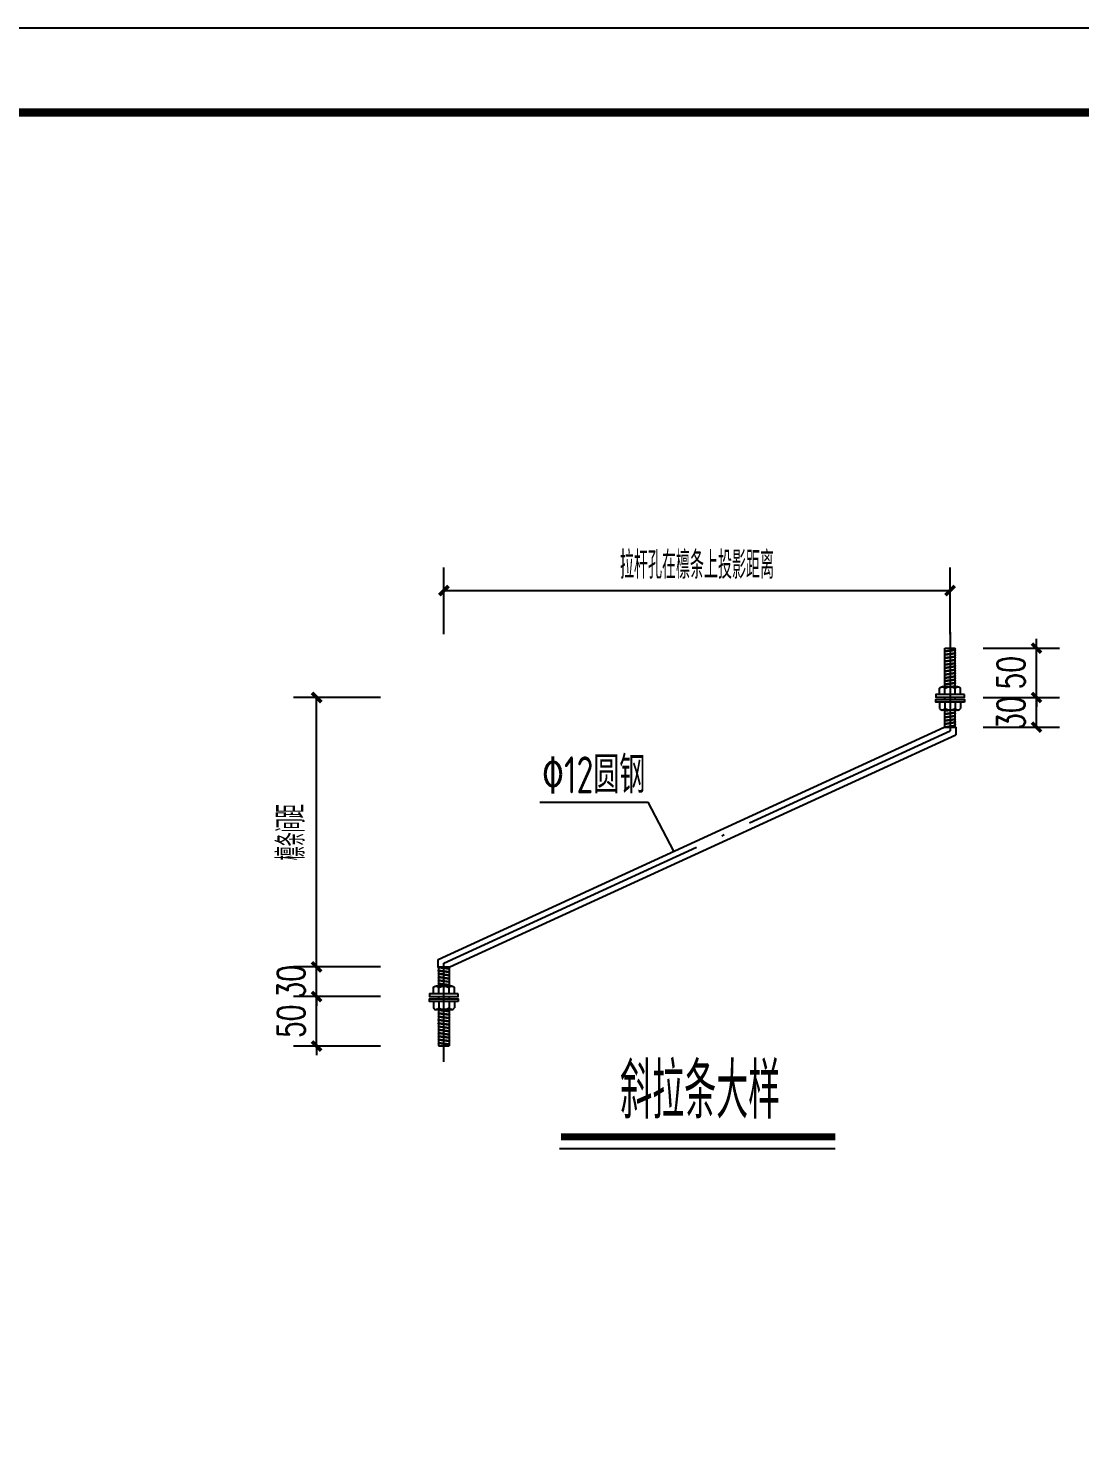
# Model space of a CAD drawing. Extents: x -17471 to 313636, y -71590 to 757901.
# Drawn here: x 247850 to 260340, y 741077 to 757901 of the extents above; entities that cross this region are included whole.
import ezdxf
from ezdxf.enums import TextEntityAlignment as Align

# ---------------------------------------------------------------- set-up
doc = ezdxf.new("R2010")
doc.units = 0
doc.header["$LTSCALE"] = 1000
doc.header["$MEASUREMENT"] = 0
doc.linetypes.add('ACAD_ISO10W100', pattern=[18, 12, -3, 0, -3])
doc.linetypes.add('DOTE', pattern=[2.42, 2, -0.2, 0.02, -0.2])
for name, color, linetype in [('11', 3, 'Continuous'), ('DOTE', 1, 'Continuous'), ('LT', 40, 'Continuous'), ('PUB_DIM', 3, 'Continuous'), ('PUB_TITLE', 4, 'Continuous'), ('THICK', 6, 'Continuous'), ('支撑', 4, 'Continuous'), ('标注', 7, 'Continuous'), ('轴线', 3, 'ACAD_ISO10W100')]:
    doc.layers.add(name, color=color, linetype=linetype)
doc.layers.add('TEXT', color=7, linetype='Continuous', lineweight=13)
doc.styles.add('_TCH_DIM_T3', font='SIMPLEX', dxfattribs={"width": 0.705882, "bigfont": 'GBCBIG'})
doc.styles.get("Standard").update_dxf_attribs({"font": 'gbenor.shx', "bigfont": 'gbcbig.shx'})
doc.styles.add('TSSD_REIN', font='Tssdeng.shx', dxfattribs={"width": 0.7, "bigfont": 'hztxt.shx'})
doc.dimstyles.new('_TCH_ARCH&&100', dxfattribs={"dimtxt": 297.5, "dimasz": 100, "dimexe": 250, "dimexo": 300, "dimgap": 126.25, "dimtad": 1, "dimdec": 0, "dimzin": 0, "dimdsep": 46, "dimtxsty": '_TCH_DIM_T3', "dimblk": 'ARCHTICK', "dimcen": 0.09, "dimclrt": 7, "dimazin": 2, "dimtfac": 1, "dimtdec": 0, "dimtix": 1, "dimtmove": 2, "dimatfit": 3, "dimfxl": 0, "dimtolj": 1, "dimtzin": 0, "dimarcsym": 0})

# ---------------------------------------------------------------- blocks, each defined once
blk = doc.blocks.new('A$C0B074880')
at = {"layer": '支撑', "linetype": 'Continuous'}
for p, q in [((0, 205), (0, 85)), ((0, 199), (193, 199)), ((300, 199), (323, 199)), ((430, 199), (800, 199)), ((800, 199), (800, 92)), ((0, 92), (193, 92)), ((300, 92), (323, 92)), ((430, 92), (800, 92))]:
    blk.add_line(p, q, dxfattribs=at)
for points in [[(273, 0), (273, 291), (300, 291), (300, 0), (273, 0)], [(350, 0), (350, 291), (323, 291), (323, 0), (350, 0)], [(193, 66), (193, 225)], [(273, 251), (209, 251)], [(273, 198), (209, 198)], [(350, 251), (414, 251)], [(350, 198), (414, 198)], [(430, 66), (430, 225)], [(273, 93), (209, 93)], [(273, 40), (209, 40)], [(350, 93), (414, 93)], [(350, 40), (414, 40)]]:
    blk.add_lwpolyline(points, dxfattribs=at)
for points in [[(209, 251, 0.607359), (209, 198, 0.607359)], [(209, 198, 0.303653), (209, 93, 0.303653)], [(414, 251, -0.607359), (414, 198, -0.607359)], [(414, 198, -0.303653), (414, 93, -0.303653)], [(209, 93, 0.607359), (209, 40, 0.607359)], [(414, 93, -0.607359), (414, 40, -0.607359)]]:
    blk.add_lwpolyline(points, format="xyb", dxfattribs=at)
at = {"layer": '标注', "linetype": 'Continuous'}
for p, q in [((4, 199), (0, 205)), ((0, 205), (17, 85)), ((0, 181), (12, 92)), ((4, 199), (19, 92)), ((31, 199), (33, 205)), ((31, 199), (46, 92)), ((38, 199), (33, 205)), ((33, 205), (50, 85)), ((38, 199), (52, 92)), ((64, 199), (67, 205)), ((64, 199), (79, 92)), ((71, 199), (67, 205)), ((67, 205), (83, 85)), ((71, 199), (86, 92)), ((98, 199), (100, 205)), ((98, 199), (112, 92)), ((104, 199), (100, 205)), ((100, 205), (117, 85)), ((104, 199), (119, 92)), ((131, 199), (133, 205)), ((131, 199), (146, 92)), ((133, 205), (150, 85)), ((138, 199), (133, 205)), ((138, 199), (152, 92)), ((164, 199), (167, 205)), ((164, 199), (179, 92)), ((167, 205), (183, 85)), ((171, 199), (167, 205)), ((171, 199), (186, 92)), ((431, 199), (433, 205)), ((431, 199), (446, 92)), ((438, 199), (433, 205)), ((433, 205), (450, 85)), ((438, 199), (452, 92)), ((464, 199), (467, 205)), ((464, 199), (479, 92)), ((471, 199), (467, 205)), ((467, 205), (483, 85)), ((471, 199), (486, 92)), ((498, 199), (500, 205)), ((498, 199), (512, 92)), ((504, 199), (500, 205)), ((500, 205), (517, 85)), ((504, 199), (519, 92)), ((531, 199), (533, 205)), ((531, 199), (546, 92)), ((538, 199), (533, 205)), ((533, 205), (550, 85)), ((538, 199), (552, 92)), ((564, 199), (567, 205)), ((564, 199), (579, 92)), ((571, 199), (567, 205)), ((567, 205), (583, 85)), ((571, 199), (586, 92)), ((598, 199), (600, 205)), ((598, 199), (612, 92)), ((604, 199), (600, 205)), ((600, 205), (617, 85)), ((604, 199), (619, 92)), ((631, 199), (633, 205)), ((631, 199), (646, 92)), ((638, 199), (633, 205)), ((633, 205), (650, 85)), ((638, 199), (652, 92)), ((664, 199), (667, 205)), ((664, 199), (679, 92)), ((671, 199), (667, 205)), ((667, 205), (683, 85)), ((671, 199), (686, 92)), ((698, 199), (700, 205)), ((698, 199), (712, 92)), ((704, 199), (700, 205)), ((700, 205), (717, 85)), ((704, 199), (719, 92)), ((731, 199), (733, 205)), ((731, 199), (746, 92)), ((738, 199), (733, 205)), ((733, 205), (750, 85)), ((738, 199), (752, 92)), ((764, 199), (767, 205)), ((764, 199), (779, 92)), ((771, 199), (767, 205)), ((767, 205), (783, 85)), ((771, 199), (786, 92)), ((12, 92), (17, 85)), ((17, 85), (19, 92)), ((46, 92), (50, 85)), ((50, 85), (52, 92)), ((79, 92), (83, 85)), ((83, 85), (86, 92)), ((112, 92), (117, 85)), ((117, 85), (119, 92)), ((146, 92), (150, 85)), ((150, 85), (152, 92)), ((179, 92), (183, 85)), ((183, 85), (186, 92)), ((446, 92), (450, 85)), ((450, 85), (452, 92)), ((479, 92), (483, 85)), ((483, 85), (486, 92)), ((512, 92), (517, 85)), ((517, 85), (519, 92)), ((546, 92), (550, 85)), ((550, 85), (552, 92)), ((579, 92), (583, 85)), ((583, 85), (586, 92)), ((612, 92), (617, 85)), ((617, 85), (619, 92)), ((646, 92), (650, 85)), ((650, 85), (652, 92)), ((679, 92), (683, 85)), ((683, 85), (686, 92)), ((712, 92), (717, 85)), ((717, 85), (719, 92)), ((746, 92), (750, 85)), ((750, 85), (752, 92)), ((779, 92), (783, 85)), ((783, 85), (786, 92))]:
    blk.add_line(p, q, dxfattribs=at)
blk = doc.blocks.new('_ArchTick')
at = {"color": 0, "linetype": 'ByBlock', "const_width": 0.4}
blk.add_lwpolyline([(-0.5, -0.5), (0.5, 0.5)], dxfattribs=at)
blk = doc.blocks.new('*D3161')
at = {"layer": 'Defpoints', "color": 0, "transparency": 16777216}
for p in [(8545046, -2275033), (8546037, -2275033), (8546037, -2275567)]:
    blk.add_point(p, dxfattribs=at)
at = {"layer": 'PUB_DIM', "color": 0, "lineweight": -2, "transparency": 16777216}
for p, q in [((8545737, -2275033), (8544796, -2275033)), ((8545046, -2275033), (8545046, -2274933)), ((8545046, -2275567), (8545046, -2275033)), ((8545737, -2275567), (8544796, -2275567)), ((8545046, -2275567), (8545046, -2275667))]:
    blk.add_line(p, q, dxfattribs=at)
at = {"layer": 'PUB_DIM', "color": 0, "lineweight": -2, "transparency": 16777216, "xscale": 100, "yscale": 100, "zscale": 100}
for p, rotation in [((8545046, -2275033), 270), ((8545046, -2275567), 90)]:
    blk.add_blockref('_ArchTick', p, dxfattribs=dict(at, rotation=rotation))
at = {"layer": 'PUB_DIM', "color": 7, "transparency": 16777216, "insert": (8544771, -2275300), "char_height": 297.5, "attachment_point": 5, "rotation": 90, "style": '_TCH_DIM_T3'}
blk.add_mtext('\\A1;50', dxfattribs=at)
blk = doc.blocks.new('*D3162')
at = {"layer": 'Defpoints', "color": 0, "transparency": 16777216}
for p in [(8545046, -2274713), (8546037, -2274713), (8546037, -2275033)]:
    blk.add_point(p, dxfattribs=at)
at = {"layer": 'PUB_DIM', "color": 0, "lineweight": -2, "transparency": 16777216}
for p, q in [((8545737, -2274713), (8544796, -2274713)), ((8545046, -2274713), (8545046, -2274613)), ((8545046, -2275033), (8545046, -2274713)), ((8545737, -2275033), (8544796, -2275033)), ((8545046, -2275033), (8545046, -2275133))]:
    blk.add_line(p, q, dxfattribs=at)
at = {"layer": 'PUB_DIM', "color": 0, "lineweight": -2, "transparency": 16777216, "xscale": 100, "yscale": 100, "zscale": 100}
for p, rotation in [((8545046, -2274713), 270), ((8545046, -2275033), 90)]:
    blk.add_blockref('_ArchTick', p, dxfattribs=dict(at, rotation=rotation))
at = {"layer": 'PUB_DIM', "color": 7, "transparency": 16777216, "insert": (8544771, -2274873), "char_height": 297.5, "attachment_point": 5, "rotation": 90, "style": '_TCH_DIM_T3'}
blk.add_mtext('\\A1;30', dxfattribs=at)
blk = doc.blocks.new('*D3163')
at = {"layer": 'Defpoints', "color": 0, "transparency": 16777216}
for p in [(8545046, -2271804), (8546037, -2271804), (8546037, -2274713)]:
    blk.add_point(p, dxfattribs=at)
at = {"layer": 'PUB_DIM', "color": 0, "lineweight": -2, "transparency": 16777216}
for p, q in [((8545737, -2271804), (8544796, -2271804)), ((8545046, -2274713), (8545046, -2271804)), ((8545737, -2274713), (8544796, -2274713))]:
    blk.add_line(p, q, dxfattribs=at)
at = {"layer": 'PUB_DIM', "color": 0, "lineweight": -2, "transparency": 16777216, "xscale": 100, "yscale": 100, "zscale": 100}
for p, rotation in [((8545046, -2271804), 90), ((8545046, -2274713), 270)]:
    blk.add_blockref('_ArchTick', p, dxfattribs=dict(at, rotation=rotation))
at = {"layer": 'PUB_DIM', "color": 7, "transparency": 16777216, "insert": (8544770, -2273259), "char_height": 297.5, "attachment_point": 5, "rotation": 90, "style": '_TCH_DIM_T3'}
blk.add_mtext('\\A1;檩条间距', dxfattribs=at)
blk = doc.blocks.new('*D3164')
at = {"layer": 'Defpoints', "color": 0, "transparency": 16777216}
for p in [(8551944, -2271271), (8552820, -2271271), (8551944, -2271804)]:
    blk.add_point(p, dxfattribs=at)
at = {"layer": 'PUB_DIM', "color": 0, "lineweight": -2, "transparency": 16777216}
for p, q in [((8552820, -2271271), (8552820, -2271171)), ((8552244, -2271271), (8553070, -2271271)), ((8552820, -2271804), (8552820, -2271271)), ((8552244, -2271804), (8553070, -2271804)), ((8552820, -2271804), (8552820, -2271904))]:
    blk.add_line(p, q, dxfattribs=at)
at = {"layer": 'PUB_DIM', "color": 0, "lineweight": -2, "transparency": 16777216, "xscale": 100, "yscale": 100, "zscale": 100}
for p, rotation in [((8552820, -2271271), 270), ((8552820, -2271804), 90)]:
    blk.add_blockref('_ArchTick', p, dxfattribs=dict(at, rotation=rotation))
at = {"layer": 'PUB_DIM', "color": 7, "transparency": 16777216, "insert": (8552545, -2271537), "char_height": 297.5, "attachment_point": 5, "rotation": 90, "style": '_TCH_DIM_T3'}
blk.add_mtext('\\A1;50', dxfattribs=at)
blk = doc.blocks.new('*D3165')
at = {"layer": 'Defpoints', "color": 0, "transparency": 16777216}
for p in [(8551944, -2271804), (8552820, -2271804), (8551944, -2272124)]:
    blk.add_point(p, dxfattribs=at)
at = {"layer": 'PUB_DIM', "color": 0, "lineweight": -2, "transparency": 16777216}
for p, q in [((8552244, -2271804), (8553070, -2271804)), ((8552820, -2272124), (8552820, -2271804)), ((8552244, -2272124), (8553070, -2272124))]:
    blk.add_line(p, q, dxfattribs=at)
at = {"layer": 'PUB_DIM', "color": 0, "lineweight": -2, "transparency": 16777216, "xscale": 100, "yscale": 100, "zscale": 100}
for p, rotation in [((8552820, -2271804), 90), ((8552820, -2272124), 270)]:
    blk.add_blockref('_ArchTick', p, dxfattribs=dict(at, rotation=rotation))
at = {"layer": 'PUB_DIM', "color": 7, "transparency": 16777216, "insert": (8552545, -2271972), "char_height": 297.5, "attachment_point": 5, "rotation": 90, "style": '_TCH_DIM_T3'}
blk.add_mtext('\\A1;30', dxfattribs=at)
blk = doc.blocks.new('*D3166')
at = {"layer": 'Defpoints', "color": 0, "transparency": 16777216}
for p in [(8551887, -2270650), (8546421, -2271419), (8551887, -2271419)]:
    blk.add_point(p, dxfattribs=at)
at = {"layer": 'PUB_DIM', "color": 0, "lineweight": -2, "transparency": 16777216}
for p, q in [((8546421, -2271119), (8546421, -2270400)), ((8551887, -2271119), (8551887, -2270400)), ((8546421, -2270650), (8551887, -2270650))]:
    blk.add_line(p, q, dxfattribs=at)
at = {"layer": 'PUB_DIM', "color": 0, "lineweight": -2, "transparency": 16777216, "xscale": 100, "yscale": 100, "zscale": 100, "rotation": 180}
blk.add_blockref('_ArchTick', (8546421, -2270650), dxfattribs=at)
at = {"layer": 'PUB_DIM', "color": 0, "lineweight": -2, "transparency": 16777216, "xscale": 100, "yscale": 100, "zscale": 100}
blk.add_blockref('_ArchTick', (8551887, -2270650), dxfattribs=at)
at = {"layer": 'PUB_DIM', "color": 7, "transparency": 16777216, "insert": (8549154, -2270374), "char_height": 297.5, "attachment_point": 5, "style": '_TCH_DIM_T3'}
blk.add_mtext('\\A1;拉杆孔在檩条上投影距离', dxfattribs=at)
blk = doc.blocks.new('4f')
at = {"layer": '11', "color": 7}
blk.add_line((8547668.7, -2276671.7), (8550646.8, -2276671.7), dxfattribs=at)
at = {"layer": 'DOTE', "color": 8, "linetype": 'DOTE', "ltscale": 1.5}
blk.add_line((8546421.2, -2274672.3), (8551886.6, -2272165.2), dxfattribs=at)
at = {"layer": 'PUB_DIM'}
for p in [(8547455.2, -2272935.3), (8548905.5, -2273462.3)]:
    blk.add_line(p, (8548627.9, -2272935.3), dxfattribs=at)
at = {"layer": 'THICK', "linetype": 'Continuous', "const_width": 75}
blk.add_lwpolyline([(8547685.7, -2276546.2), (8550646.8, -2276546.2)], dxfattribs=at)
at = {"layer": '支撑', "linetype": 'Continuous'}
for p, q in [((8551829.7, -2271687.2), (8551829.7, -2271270.8)), ((8551829.7, -2271270.8), (8551943.5, -2271270.8)), ((8551943.5, -2271687.2), (8551943.5, -2271270.8)), ((8551829.7, -2271825.5), (8551829.7, -2271800.9)), ((8551943.5, -2271825.5), (8551943.5, -2271800.9)), ((8551829.7, -2272124.1), (8551829.7, -2271939.3)), ((8551943.5, -2272124.1), (8551943.5, -2271939.3)), ((8546357.2, -2274631.2), (8551822.6, -2272124.1)), ((8551822.6, -2272124.1), (8551950.6, -2272124.1)), ((8551950.6, -2272124.1), (8551950.6, -2272206.3)), ((8546485.2, -2274713.3), (8551950.6, -2272206.3)), ((8546357.2, -2274713.3), (8546357.2, -2274631.2))]:
    blk.add_line(p, q, dxfattribs=at)
for points in [[(8552041.8, -2271772.5), (8551731.5, -2271772.5), (8551731.5, -2271800.9), (8552041.8, -2271800.9), (8552041.8, -2271772.5)], [(8552041.8, -2271853.9), (8551731.5, -2271853.9), (8551731.5, -2271825.5), (8552041.8, -2271825.5), (8552041.8, -2271853.9)], [(8551774.2, -2271772.5), (8551774.2, -2271704.2)], [(8551971, -2271687.2), (8551802.3, -2271687.2)], [(8551830.4, -2271772.5), (8551830.4, -2271704.2)], [(8551942.9, -2271772.5), (8551942.9, -2271704.2)], [(8551999.1, -2271772.5), (8551999.1, -2271704.2)], [(8551774.2, -2271853.9), (8551774.2, -2271922.2)], [(8551971, -2271939.3), (8551802.3, -2271939.3)], [(8551830.4, -2271853.9), (8551830.4, -2271922.2)], [(8551942.9, -2271853.9), (8551942.9, -2271922.2)], [(8551999.1, -2271853.9), (8551999.1, -2271922.2)]]:
    blk.add_lwpolyline(points, dxfattribs=at)
for points in [[(8551774.2, -2271704.2, -0.607359), (8551830.4, -2271704.2, -0.607359)], [(8551830.4, -2271704.3, -0.3036534), (8551942.9, -2271704.3, -0.3036534)], [(8551942.9, -2271704.2, -0.607359), (8551999.1, -2271704.2, -0.607359)], [(8551774.2, -2271922.2, 0.607359), (8551830.4, -2271922.2, 0.607359)], [(8551830.4, -2271922.2, 0.3036534), (8551942.9, -2271922.2, 0.3036534)], [(8551942.9, -2271922.2, 0.607359), (8551999.1, -2271922.2, 0.607359)]]:
    blk.add_lwpolyline(points, format="xyb", dxfattribs=at)
at = {"layer": '标注', "linetype": 'Continuous'}
for p, q in [((8551822.6, -2271306.4), (8551950.6, -2271288.6)), ((8551829.7, -2271301.8), (8551822.6, -2271306.4)), ((8551829.7, -2271309), (8551822.6, -2271306.4)), ((8551822.6, -2271341.9), (8551950.6, -2271324.1)), ((8551829.7, -2271337.3), (8551822.6, -2271341.9)), ((8551829.7, -2271344.5), (8551822.6, -2271341.9)), ((8551822.6, -2271377.5), (8551950.6, -2271359.7)), ((8551829.7, -2271372.9), (8551822.6, -2271377.5)), ((8551829.7, -2271301.8), (8551943.5, -2271286)), ((8551829.7, -2271309), (8551943.5, -2271293.2)), ((8551829.7, -2271337.3), (8551943.5, -2271321.5)), ((8551829.7, -2271344.5), (8551943.5, -2271328.7)), ((8551829.7, -2271372.9), (8551943.5, -2271357.1)), ((8551829.7, -2271380.1), (8551943.5, -2271364.3)), ((8551950.6, -2271288.6), (8551943.5, -2271286)), ((8551943.5, -2271293.2), (8551950.6, -2271288.6)), ((8551950.6, -2271324.1), (8551943.5, -2271321.5)), ((8551943.5, -2271328.7), (8551950.6, -2271324.1)), ((8551950.6, -2271359.7), (8551943.5, -2271357.1)), ((8551943.5, -2271364.3), (8551950.6, -2271359.7)), ((8551829.7, -2271380.1), (8551822.6, -2271377.5)), ((8551822.6, -2271413), (8551950.6, -2271395.3)), ((8551829.7, -2271408.5), (8551822.6, -2271413)), ((8551829.7, -2271415.6), (8551822.6, -2271413)), ((8551822.6, -2271448.6), (8551950.6, -2271430.8)), ((8551829.7, -2271444), (8551822.6, -2271448.6)), ((8551829.7, -2271451.2), (8551822.6, -2271448.6)), ((8551822.6, -2271484.1), (8551950.6, -2271466.4)), ((8551829.7, -2271479.6), (8551822.6, -2271484.1)), ((8551829.7, -2271486.7), (8551822.6, -2271484.1)), ((8551822.6, -2271519.7), (8551950.6, -2271501.9)), ((8551829.7, -2271515.1), (8551822.6, -2271519.7)), ((8551829.7, -2271522.3), (8551822.6, -2271519.7)), ((8551829.7, -2271408.5), (8551943.5, -2271392.7)), ((8551829.7, -2271415.6), (8551943.5, -2271399.8)), ((8551829.7, -2271444), (8551943.5, -2271428.2)), ((8551829.7, -2271451.2), (8551943.5, -2271435.4)), ((8551829.7, -2271479.6), (8551943.5, -2271463.8)), ((8551829.7, -2271486.7), (8551943.5, -2271470.9)), ((8551829.7, -2271515.1), (8551943.5, -2271499.3)), ((8551829.7, -2271522.3), (8551943.5, -2271506.5)), ((8551950.6, -2271395.3), (8551943.5, -2271392.7)), ((8551943.5, -2271399.8), (8551950.6, -2271395.3)), ((8551950.6, -2271430.8), (8551943.5, -2271428.2)), ((8551943.5, -2271435.4), (8551950.6, -2271430.8)), ((8551950.6, -2271466.4), (8551943.5, -2271463.8)), ((8551943.5, -2271470.9), (8551950.6, -2271466.4)), ((8551950.6, -2271501.9), (8551943.5, -2271499.3)), ((8551943.5, -2271506.5), (8551950.6, -2271501.9)), ((8551822.6, -2271555.3), (8551950.6, -2271537.5)), ((8551829.7, -2271550.7), (8551822.6, -2271555.3)), ((8551829.7, -2271557.9), (8551822.6, -2271555.3)), ((8551822.6, -2271590.8), (8551950.6, -2271573)), ((8551829.7, -2271586.2), (8551822.6, -2271590.8)), ((8551829.7, -2271593.4), (8551822.6, -2271590.8)), ((8551822.6, -2271626.4), (8551950.6, -2271608.6)), ((8551829.7, -2271621.8), (8551822.6, -2271626.4)), ((8551829.7, -2271629), (8551822.6, -2271626.4)), ((8551822.6, -2271661.9), (8551950.6, -2271644.1)), ((8551829.7, -2271657.3), (8551822.6, -2271661.9)), ((8551829.7, -2271664.5), (8551822.6, -2271661.9)), ((8551829.7, -2271550.7), (8551943.5, -2271534.9)), ((8551829.7, -2271557.9), (8551943.5, -2271542.1)), ((8551829.7, -2271586.2), (8551943.5, -2271570.4)), ((8551829.7, -2271593.4), (8551943.5, -2271577.6)), ((8551829.7, -2271621.8), (8551943.5, -2271606)), ((8551829.7, -2271629), (8551943.5, -2271613.2)), ((8551829.7, -2271657.3), (8551943.5, -2271641.5)), ((8551829.7, -2271664.5), (8551943.5, -2271648.7)), ((8551871, -2271687.2), (8551943.5, -2271677.1)), ((8551950.6, -2271537.5), (8551943.5, -2271534.9)), ((8551943.5, -2271542.1), (8551950.6, -2271537.5)), ((8551950.6, -2271573), (8551943.5, -2271570.4)), ((8551943.5, -2271577.6), (8551950.6, -2271573)), ((8551950.6, -2271608.6), (8551943.5, -2271606)), ((8551943.5, -2271613.2), (8551950.6, -2271608.6)), ((8551950.6, -2271644.1), (8551943.5, -2271641.5)), ((8551943.5, -2271648.7), (8551950.6, -2271644.1)), ((8551950.6, -2271679.7), (8551943.5, -2271677.1)), ((8551896.9, -2271687.2), (8551950.6, -2271679.7)), ((8551922.7, -2271687.2), (8551943.5, -2271684.3)), ((8551943.5, -2271684.3), (8551950.6, -2271679.7)), ((8551822.6, -2271946.4), (8551873.8, -2271939.3)), ((8551829.7, -2271941.8), (8551822.6, -2271946.4)), ((8551829.7, -2271949), (8551822.6, -2271946.4)), ((8551822.6, -2271981.9), (8551950.6, -2271964.1)), ((8551829.7, -2271977.3), (8551822.6, -2271981.9)), ((8551829.7, -2271984.5), (8551822.6, -2271981.9)), ((8551829.7, -2271941.8), (8551848, -2271939.3)), ((8551829.7, -2271949), (8551899.7, -2271939.3)), ((8551829.7, -2271977.3), (8551943.5, -2271961.5)), ((8551829.7, -2271984.5), (8551943.5, -2271968.7)), ((8551950.6, -2271964.1), (8551943.5, -2271961.5)), ((8551943.5, -2271968.7), (8551950.6, -2271964.1)), ((8551822.6, -2272017.5), (8551950.6, -2271999.7)), ((8551829.7, -2272012.9), (8551822.6, -2272017.5)), ((8551829.7, -2272020.1), (8551822.6, -2272017.5)), ((8551822.6, -2272053), (8551950.6, -2272035.3)), ((8551829.7, -2272048.5), (8551822.6, -2272053)), ((8551829.7, -2272055.6), (8551822.6, -2272053)), ((8551822.6, -2272088.6), (8551950.6, -2272070.8)), ((8551829.7, -2272084), (8551822.6, -2272088.6)), ((8551829.7, -2272091.2), (8551822.6, -2272088.6)), ((8551829.7, -2272012.9), (8551943.5, -2271997.1)), ((8551829.7, -2272020.1), (8551943.5, -2272004.3)), ((8551829.7, -2272048.5), (8551943.5, -2272032.7)), ((8551829.7, -2272055.6), (8551943.5, -2272039.8)), ((8551829.7, -2272084), (8551943.5, -2272068.2)), ((8551829.7, -2272091.2), (8551943.5, -2272075.4)), ((8551829.7, -2272119.6), (8551943.5, -2272103.8)), ((8551829.7, -2272123.2), (8551950.6, -2272106.4)), ((8551848.5, -2272124.1), (8551943.5, -2272110.9)), ((8551950.6, -2271999.7), (8551943.5, -2271997.1)), ((8551943.5, -2272004.3), (8551950.6, -2271999.7)), ((8551950.6, -2272035.3), (8551943.5, -2272032.7)), ((8551943.5, -2272039.8), (8551950.6, -2272035.3)), ((8551950.6, -2272070.8), (8551943.5, -2272068.2)), ((8551943.5, -2272075.4), (8551950.6, -2272070.8)), ((8551950.6, -2272106.4), (8551943.5, -2272103.8)), ((8551943.5, -2272110.9), (8551950.6, -2272106.4))]:
    blk.add_line(p, q, dxfattribs=at)
at = {"layer": '轴线'}
for p, q in [((8551886.6, -2271098.5), (8551886.6, -2272165.2)), ((8546421.2, -2275738.9), (8546421.2, -2274672.3))]:
    blk.add_line(p, q, dxfattribs=at)
at = {"layer": 'LT', "linetype": 'Continuous', "xscale": -1.066666666651145, "yscale": 1.066666666651145, "zscale": 1.066666666666663, "rotation": 90}
blk.add_blockref('A$C0B074880', (8546576.3, -2274713.3), dxfattribs=at)
at = {"layer": '11', "color": 7, "width": 0.8}
blk.add_text('斜拉条大样', height=600, dxfattribs=at).set_placement((8549188.4, -2276050.3), align=Align.MIDDLE_CENTER)
at = {"layer": 'TEXT', "ltscale": 99, "style": 'TSSD_REIN', "width": 0.7}
blk.add_text('\x8212圆钢', height=400, dxfattribs=at).set_placement((8547478.9, -2272839.5))
at = {"layer": 'PUB_DIM'}
for p1, p2, distance, text, picture, middle in [((8546421.2, -2271418.9), (8551886.6, -2271418.9), 768.4, '拉杆孔在檩条上投影距离', '*D3166', (8549153.9, -2270373.9)), ((8551943.5, -2271804.1), (8551943.5, -2271270.8), -876.7, '50', '*D3164', (8552545.2, -2271537.5)), ((8546037.2, -2274713.3), (8546037.2, -2271804.1), 990.7, '檩条间距', '*D3163', (8544769.9, -2273258.7)), ((8546037.2, -2275033.3), (8546037.2, -2274713.3), 990.7, '30', '*D3162', (8544771.5, -2274873.3)), ((8546037.2, -2275566.7), (8546037.2, -2275033.3), 990.7, '50', '*D3161', (8544771.5, -2275300))]:
    dim = blk.add_aligned_dim(p1=p1, p2=p2, distance=distance, text=text, dimstyle='_TCH_ARCH&&100', dxfattribs=at)
    dim.commit()
    dim.dimension.update_dxf_attribs({"geometry": picture, "text_midpoint": middle})
dim = blk.add_linear_dim(base=(8552820.2, -2271804.1), p1=(8551943.5, -2272124.1), p2=(8551943.5, -2271804.1), angle=90, text='30', dimstyle='_TCH_ARCH&&100', dxfattribs=at)
dim.commit()
dim.dimension.update_dxf_attribs({"geometry": '*D3165', "text_midpoint": (8552545.2, -2271972.4), "dimtype": 161})

msp = doc.modelspace()

# ---------------------------------------------------------------- linework, layer by layer
at = {"layer": 'PUB_TITLE'}
msp.add_lwpolyline([(187535.9, 698500.8), (271635.9, 698500.8), (271635.9, 757900.8), (187535.9, 757900.8)], close=True, dxfattribs=at)
at = {"layer": 'PUB_TITLE', "const_width": 100}
msp.add_lwpolyline([(190035.9, 699500.8), (270635.9, 699500.8), (270635.9, 756900.8), (190035.9, 756900.8)], close=True, dxfattribs=at)

# ---------------------------------------------------------------- block references
at = {"xscale": 1.100166666666667, "yscale": 1.100166666666667, "zscale": 1.100166666666667}
msp.add_blockref('4f', (-9149700.6, 3249314.9), dxfattribs=at)

doc.saveas('drawing.dxf')
